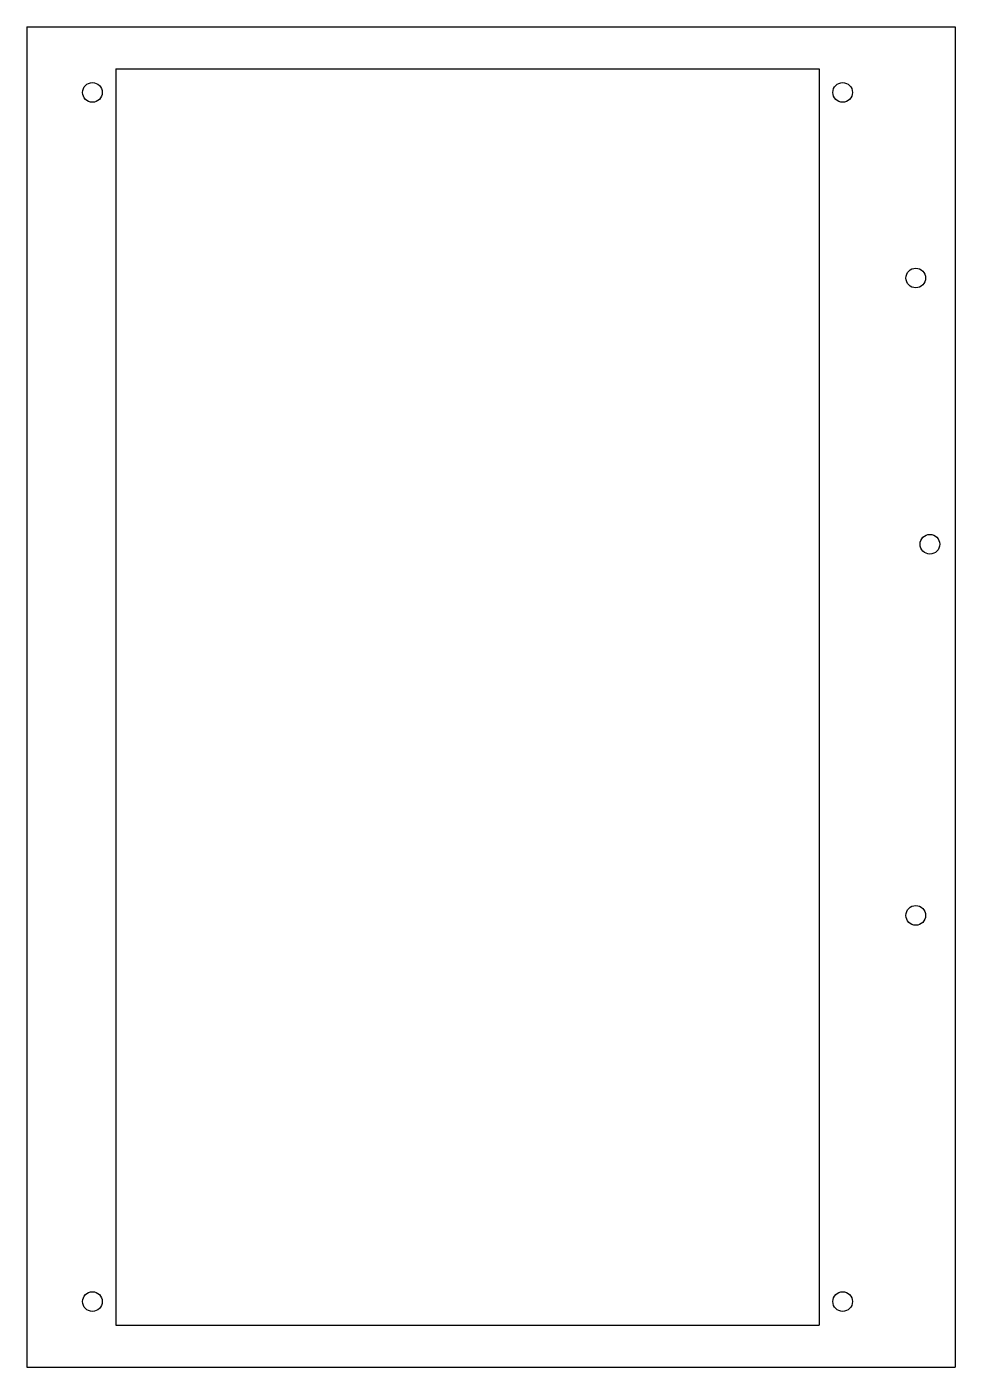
# Model space of a CAD drawing. Header units: millimetres. Extents: x 0 to 99, y -143 to 0.
import ezdxf

# ---------------------------------------------------------------- set-up
doc = ezdxf.new("R2010")
doc.units = ezdxf.units.MM

msp = doc.modelspace()

# ---------------------------------------------------------------- linework, layer by layer
at = {"color": 7, "linetype": 'Continuous', "lineweight": 25}
for p, q in [((0, 0), (99, 0)), ((0, 0), (0, -143)), ((99, 0), (99, -143)), ((9.5, -4.5), (84.5, -4.5)), ((9.5, -4.5), (9.5, -138.5)), ((84.5, -4.5), (84.5, -138.5)), ((9.5, -138.5), (84.5, -138.5)), ((0, -143), (99, -143))]:
    msp.add_line(p, q, dxfattribs=at)
for centre in [(7, -7), (87, -7), (94.8, -26.8), (96.3, -55.2), (94.8, -94.8), (7, -136), (87, -136)]:
    msp.add_circle(centre, 1.05, dxfattribs=at)

doc.saveas('drawing.dxf')
